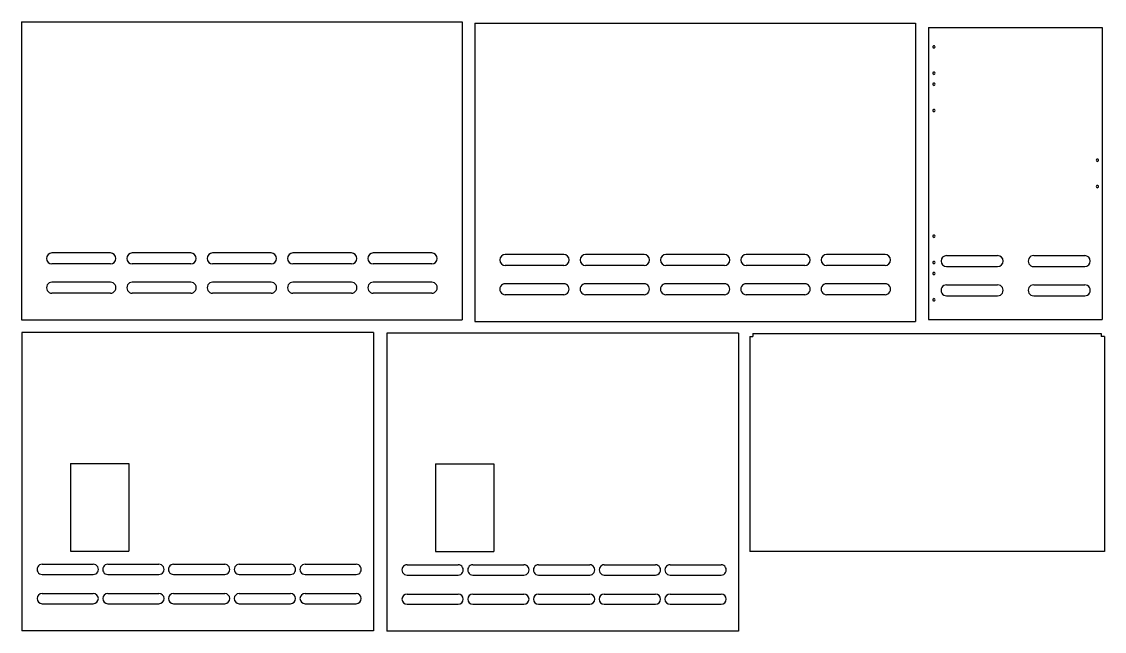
# Model space of a CAD drawing. Extents: x 12 to 3016, y 150 to 984.
# Drawn here: x 12 to 1495, y 150 to 984 of the extents above; entities that cross this region are included whole.
import ezdxf

# ---------------------------------------------------------------- set-up
doc = ezdxf.new("R2010")
doc.units = 0
doc.layers.add('Layer_1', color=7, linetype='CONTINUOUS')

msp = doc.modelspace()

# ---------------------------------------------------------------- linework, layer by layer
at = {"layer": 'Layer_1', "color": 7}
for points in [[(12.220233, 983.916208), (615.220247, 983.916208)], [(12.220233, 983.916208), (12.220233, 575.916209), (615.220247, 575.916209)], [(615.220247, 983.916208), (615.220247, 575.916209)], [(632.857133, 981.875008), (1235.857147, 981.875008)], [(632.857133, 981.875008), (632.857133, 573.875009), (1235.857147, 573.875009)], [(1235.857147, 981.875008), (1235.857147, 573.875009)], [(1254.034596, 976.163109), (1254.034596, 576.563105), (1491.584603, 576.563105)], [(1254.034596, 976.163109), (1491.584603, 976.163109)], [(1491.584603, 976.163109), (1491.584603, 576.563105)], [(133.720242, 667.416213), (53.720245, 667.416213)], [(243.720241, 667.416213), (163.720243, 667.416213)], [(353.720239, 667.416213), (273.720241, 667.416213)], [(463.720237, 667.416213), (383.720239, 667.416213)], [(573.720235, 667.416213), (493.720238, 667.416213)], [(133.720242, 652.416214), (53.720245, 652.416214)], [(243.720241, 652.416214), (163.720243, 652.416214)], [(353.720239, 652.416214), (273.720241, 652.416214)], [(463.720237, 652.416214), (383.720239, 652.416214)], [(573.720235, 652.416214), (493.720238, 652.416214)], [(754.357142, 665.375013), (674.357145, 665.375013)], [(864.357141, 665.375013), (784.357143, 665.375013)], [(974.357139, 665.375013), (894.357141, 665.375013)], [(1084.357137, 665.375013), (1004.357139, 665.375013)], [(1194.357135, 665.375013), (1114.357138, 665.375013)], [(1278.5221, 663.863113), (1348.522092, 663.863113)], [(1397.897098, 663.863113), (1467.897116, 663.863113)], [(754.357142, 650.375014), (674.357145, 650.375014)], [(864.357141, 650.375014), (784.357143, 650.375014)], [(974.357139, 650.375014), (894.357141, 650.375014)], [(1084.357137, 650.375014), (1004.357139, 650.375014)], [(1194.357135, 650.375014), (1114.357138, 650.375014)], [(1278.5221, 648.863114), (1348.522092, 648.863114)], [(1397.897098, 648.863114), (1467.897116, 648.863114)], [(133.720242, 627.416214), (53.720245, 627.416214)], [(243.720241, 627.416214), (163.720243, 627.416214)], [(353.720239, 627.416214), (273.720241, 627.416214)], [(463.720237, 627.416214), (383.720239, 627.416214)], [(573.720235, 627.416214), (493.720238, 627.416214)], [(754.357142, 625.375014), (674.357145, 625.375014)], [(864.357141, 625.375014), (784.357143, 625.375014)], [(974.357139, 625.375014), (894.357141, 625.375014)], [(1084.357137, 625.375014), (1004.357139, 625.375014)], [(1194.357135, 625.375014), (1114.357138, 625.375014)], [(1278.5221, 623.863114), (1348.522092, 623.863114)], [(1397.897098, 623.863114), (1467.897116, 623.863114)], [(133.720242, 612.416212), (53.720245, 612.416212)], [(243.720241, 612.416212), (163.720243, 612.416212)], [(353.720239, 612.416212), (273.720241, 612.416212)], [(463.720237, 612.416212), (383.720239, 612.416212)], [(573.720235, 612.416212), (493.720238, 612.416212)], [(754.357142, 610.375012), (674.357145, 610.375012)], [(864.357141, 610.375012), (784.357143, 610.375012)], [(974.357139, 610.375012), (894.357141, 610.375012)], [(1084.357137, 610.375012), (1004.357139, 610.375012)], [(1194.357135, 610.375012), (1114.357138, 610.375012)], [(1278.5221, 608.863112), (1348.522092, 608.863112)], [(1397.897098, 608.863112), (1467.897116, 608.863112)], [(493.994049, 558.541668), (12.494046, 558.541668), (12.494046, 150.541669)], [(493.994049, 558.541668), (493.994049, 150.541669)], [(993.678573, 557.785718), (512.17857, 557.785718), (512.17857, 149.785719)], [(993.678573, 557.785718), (993.678573, 149.785719)], [(1009.1072, 553.01428), (1013.3072, 553.01428)], [(1009.1072, 553.01428), (1009.1072, 259.214294)], [(1013.3072, 557.21428), (1490.407204, 557.21428)], [(1013.3072, 557.21428), (1013.3072, 553.01428)], [(1490.407204, 557.21428), (1490.407204, 553.01428)], [(1494.6072, 553.01428), (1490.407204, 553.01428)], [(1494.6072, 553.01428), (1494.6072, 259.214294)], [(78.994045, 379.541671), (158.994043, 379.541671), (158.994043, 259.541672)], [(78.994045, 379.541671), (78.994045, 259.541672)], [(578.678569, 378.785721), (658.678567, 378.785721), (658.678567, 258.785722)], [(578.678569, 378.785721), (578.678569, 258.785722)], [(78.994045, 259.541672), (158.994043, 259.541672)], [(578.678569, 258.785722), (658.678567, 258.785722)], [(1494.6072, 259.214294), (1009.1072, 259.214294)], [(40.244047, 241.541674), (110.244043, 241.541674)], [(130.244045, 241.541674), (200.244045, 241.541674)], [(220.244044, 241.541674), (290.244035, 241.541674)], [(310.244048, 241.541674), (380.24404, 241.541674)], [(400.244052, 241.541674), (470.244044, 241.541674)], [(539.928571, 240.785724), (609.928567, 240.785724)], [(629.928569, 240.785724), (699.928569, 240.785724)], [(719.928568, 240.785724), (789.92856, 240.785724)], [(809.928572, 240.785724), (879.928564, 240.785724)], [(899.928576, 240.785724), (969.928568, 240.785724)], [(40.244047, 227.541673), (110.244043, 227.541673)], [(130.244045, 227.541673), (200.244045, 227.541673)], [(220.244044, 227.541673), (290.244035, 227.541673)], [(310.244048, 227.541673), (380.24404, 227.541673)], [(400.244052, 227.541673), (470.244044, 227.541673)], [(539.928571, 226.785723), (609.928567, 226.785723)], [(629.928569, 226.785723), (699.928569, 226.785723)], [(719.928568, 226.785723), (789.92856, 226.785723)], [(809.928572, 226.785723), (879.928564, 226.785723)], [(899.928576, 226.785723), (969.928568, 226.785723)], [(40.244047, 201.541672), (110.244043, 201.541672)], [(130.244045, 201.541672), (200.244045, 201.541672)], [(220.244044, 201.541672), (290.244035, 201.541672)], [(310.244048, 201.541672), (380.24404, 201.541672)], [(400.244052, 201.541672), (470.244044, 201.541672)], [(539.928571, 200.785722), (609.928567, 200.785722)], [(629.928569, 200.785722), (699.928569, 200.785722)], [(719.928568, 200.785722), (789.92856, 200.785722)], [(809.928572, 200.785722), (879.928564, 200.785722)], [(899.928576, 200.785722), (969.928568, 200.785722)], [(40.244047, 187.541674), (110.244043, 187.541674)], [(130.244045, 187.541674), (200.244045, 187.541674)], [(220.244044, 187.541674), (290.244035, 187.541674)], [(310.244048, 187.541674), (380.24404, 187.541674)], [(400.244052, 187.541674), (470.244044, 187.541674)], [(539.928571, 186.785724), (609.928567, 186.785724)], [(629.928569, 186.785724), (699.928569, 186.785724)], [(719.928568, 186.785724), (789.92856, 186.785724)], [(809.928572, 186.785724), (879.928564, 186.785724)], [(899.928576, 186.785724), (969.928568, 186.785724)], [(493.994049, 150.541669), (12.494046, 150.541669)], [(993.678573, 149.785719), (512.17857, 149.785719)]]:
    msp.add_lwpolyline(points, dxfattribs=at)
for points in [[(1262.934597, 949.363109)], [(1262.934597, 913.36311)], [(1262.934597, 898.363109)], [(1262.934597, 862.36311)], [(1486.684604, 794.363112)], [(1486.684604, 758.36311)], [(1262.934597, 690.363112)], [(1262.934597, 654.363113)], [(1262.934597, 639.363112)], [(1262.934597, 603.363113)]]:
    msp.add_lwpolyline(points, close=True, dxfattribs=at)
for points in [[(1260.534595, 950.748751), (1260.039552, 950.462939), (1259.734594, 949.934735), (1259.734594, 949.363109)], [(1259.734594, 949.363109), (1259.734594, 948.791484), (1260.039552, 948.26328), (1260.534595, 947.977467)], [(1262.134596, 950.748751), (1261.639554, 951.034564), (1261.029637, 951.034564), (1260.534595, 950.748751)], [(1262.934597, 949.363109), (1262.934597, 949.934735), (1262.629638, 950.462939), (1262.134596, 950.748751)], [(1262.134596, 947.977467), (1262.629638, 948.26328), (1262.934597, 948.791484), (1262.934597, 949.363109)], [(1260.534595, 947.977467), (1261.029637, 947.691655), (1261.639554, 947.691655), (1262.134596, 947.977467)], [(1260.534595, 914.748752), (1260.039552, 914.46294), (1259.734594, 913.934736), (1259.734594, 913.36311)], [(1259.734594, 913.36311), (1259.734594, 912.791485), (1260.039552, 912.263281), (1260.534595, 911.977468)], [(1262.134596, 914.748752), (1261.639554, 915.034565), (1261.029637, 915.034565), (1260.534595, 914.748752)], [(1260.534595, 911.977468), (1261.029637, 911.691656), (1261.639554, 911.691656), (1262.134596, 911.977468)], [(1262.934597, 913.36311), (1262.934597, 913.934736), (1262.629638, 914.46294), (1262.134596, 914.748752)], [(1262.134596, 911.977468), (1262.629638, 912.263281), (1262.934597, 912.791485), (1262.934597, 913.36311)], [(1260.534595, 899.748751), (1260.039552, 899.462938), (1259.734594, 898.934734), (1259.734594, 898.363109)], [(1259.734594, 898.363109), (1259.734594, 897.791483), (1260.039552, 897.26328), (1260.534595, 896.977467)], [(1262.134596, 899.748751), (1261.639554, 900.034564), (1261.029637, 900.034564), (1260.534595, 899.748751)], [(1260.534595, 896.977467), (1261.029637, 896.691654), (1261.639554, 896.691654), (1262.134596, 896.977467)], [(1262.934597, 898.363109), (1262.934597, 898.934734), (1262.629638, 899.462938), (1262.134596, 899.748751)], [(1262.134596, 896.977467), (1262.629638, 897.26328), (1262.934597, 897.791483), (1262.934597, 898.363109)], [(1260.534595, 863.748752), (1260.039552, 863.462939), (1259.734594, 862.934735), (1259.734594, 862.36311)], [(1259.734594, 862.36311), (1259.734594, 861.791484), (1260.039552, 861.263281), (1260.534595, 860.977468)], [(1262.134596, 863.748752), (1261.639554, 864.034565), (1261.029637, 864.034565), (1260.534595, 863.748752)], [(1260.534595, 860.977468), (1261.029637, 860.691655), (1261.639554, 860.691655), (1262.134596, 860.977468)], [(1262.934597, 862.36311), (1262.934597, 862.934735), (1262.629638, 863.462939), (1262.134596, 863.748752)], [(1262.134596, 860.977468), (1262.629638, 861.263281), (1262.934597, 861.791484), (1262.934597, 862.36311)], [(1484.284604, 795.748753), (1483.789562, 795.46294), (1483.484604, 794.934737), (1483.484604, 794.363112)], [(1483.484604, 794.363112), (1483.484604, 793.791487), (1483.789562, 793.263283), (1484.284604, 792.977471)], [(1485.884604, 795.748753), (1485.389562, 796.034565), (1484.779646, 796.034565), (1484.284604, 795.748753)], [(1484.284604, 792.977471), (1484.779646, 792.691658), (1485.389562, 792.691658), (1485.884604, 792.977471)], [(1486.684604, 794.363112), (1486.684604, 794.934737), (1486.379646, 795.46294), (1485.884604, 795.748753)], [(1485.884604, 792.977471), (1486.379646, 793.263283), (1486.684604, 793.791487), (1486.684604, 794.363112)], [(1484.284604, 759.748751), (1483.789562, 759.462939), (1483.484604, 758.934735), (1483.484604, 758.36311)], [(1483.484604, 758.36311), (1483.484604, 757.791485), (1483.789562, 757.263282), (1484.284604, 756.977469)], [(1485.884604, 759.748751), (1485.389562, 760.034564), (1484.779646, 760.034564), (1484.284604, 759.748751)], [(1484.284604, 756.977469), (1484.779646, 756.691657), (1485.389562, 756.691657), (1485.884604, 756.977469)], [(1486.684604, 758.36311), (1486.684604, 758.934735), (1486.379646, 759.462939), (1485.884604, 759.748751)], [(1485.884604, 756.977469), (1486.379646, 757.263282), (1486.684604, 757.791485), (1486.684604, 758.36311)], [(1260.534595, 691.748754), (1260.039552, 691.462941), (1259.734594, 690.934738), (1259.734594, 690.363112)], [(1259.734594, 690.363112), (1259.734594, 689.791487), (1260.039552, 689.263283), (1260.534595, 688.97747)], [(1262.134596, 691.748754), (1261.639554, 692.034567), (1261.029637, 692.034567), (1260.534595, 691.748754)], [(1260.534595, 688.97747), (1261.029637, 688.691657), (1261.639554, 688.691657), (1262.134596, 688.97747)], [(1262.934597, 690.363112), (1262.934597, 690.934738), (1262.629638, 691.462941), (1262.134596, 691.748754)], [(1262.134596, 688.97747), (1262.629638, 689.263283), (1262.934597, 689.791487), (1262.934597, 690.363112)], [(53.720245, 667.416213), (49.57921, 667.414657), (46.223062, 664.057248), (46.223062, 659.916213)], [(141.217425, 659.916213), (141.217425, 664.057248), (137.861278, 667.414657), (133.720242, 667.416213)], [(163.720243, 667.416213), (159.579208, 667.414657), (156.22306, 664.057248), (156.22306, 659.916213)], [(251.217423, 659.916213), (251.217423, 664.057248), (247.861276, 667.414657), (243.720241, 667.416213)], [(273.720241, 667.416213), (269.579206, 667.414657), (266.223059, 664.057248), (266.223059, 659.916213)], [(361.217422, 659.916213), (361.217422, 664.057248), (357.861274, 667.414657), (353.720239, 667.416213)], [(383.720239, 667.416213), (379.579204, 667.414657), (376.223057, 664.057248), (376.223057, 659.916213)], [(471.21742, 659.916213), (471.21742, 664.057248), (467.861272, 667.414657), (463.720237, 667.416213)], [(493.720238, 667.416213), (489.579202, 667.414657), (486.223055, 664.057248), (486.223055, 659.916213)], [(581.217418, 659.916213), (581.217418, 664.057248), (577.86127, 667.414657), (573.720235, 667.416213)], [(46.223062, 659.916213), (46.223062, 655.775178), (49.57921, 652.417769), (53.720245, 652.416214)], [(133.720242, 652.416214), (137.861278, 652.417769), (141.217425, 655.775178), (141.217425, 659.916213)], [(156.22306, 659.916213), (156.22306, 655.775178), (159.579208, 652.417769), (163.720243, 652.416214)], [(243.720241, 652.416214), (247.861276, 652.417769), (251.217423, 655.775178), (251.217423, 659.916213)], [(266.223059, 659.916213), (266.223059, 655.775178), (269.579206, 652.417769), (273.720241, 652.416214)], [(353.720239, 652.416214), (357.861274, 652.417769), (361.217422, 655.775178), (361.217422, 659.916213)], [(376.223057, 659.916213), (376.223057, 655.775178), (379.579204, 652.417769), (383.720239, 652.416214)], [(463.720237, 652.416214), (467.861272, 652.417769), (471.21742, 655.775178), (471.21742, 659.916213)], [(486.223055, 659.916213), (486.223055, 655.775178), (489.579202, 652.417769), (493.720238, 652.416214)], [(573.720235, 652.416214), (577.86127, 652.417769), (581.217418, 655.775178), (581.217418, 659.916213)], [(674.357145, 665.375013), (670.21611, 665.373457), (666.859962, 662.016048), (666.859962, 657.875013)], [(666.859962, 657.875013), (666.859962, 653.733978), (670.21611, 650.376569), (674.357145, 650.375014)], [(761.854325, 657.875013), (761.854325, 662.016048), (758.498178, 665.373457), (754.357142, 665.375013)], [(754.357142, 650.375014), (758.498178, 650.376569), (761.854325, 653.733978), (761.854325, 657.875013)], [(784.357143, 665.375013), (780.216108, 665.373457), (776.85996, 662.016048), (776.85996, 657.875013)], [(776.85996, 657.875013), (776.85996, 653.733978), (780.216108, 650.376569), (784.357143, 650.375014)], [(871.854323, 657.875013), (871.854323, 662.016048), (868.498176, 665.373457), (864.357141, 665.375013)], [(864.357141, 650.375014), (868.498176, 650.376569), (871.854323, 653.733978), (871.854323, 657.875013)], [(894.357141, 665.375013), (890.216106, 665.373457), (886.859959, 662.016048), (886.859959, 657.875013)], [(886.859959, 657.875013), (886.859959, 653.733978), (890.216106, 650.376569), (894.357141, 650.375014)], [(981.854322, 657.875013), (981.854322, 662.016048), (978.498174, 665.373457), (974.357139, 665.375013)], [(974.357139, 650.375014), (978.498174, 650.376569), (981.854322, 653.733978), (981.854322, 657.875013)], [(1004.357139, 665.375013), (1000.216104, 665.373457), (996.859957, 662.016048), (996.859957, 657.875013)], [(996.859957, 657.875013), (996.859957, 653.733978), (1000.216104, 650.376569), (1004.357139, 650.375014)], [(1091.85432, 657.875013), (1091.85432, 662.016048), (1088.498172, 665.373457), (1084.357137, 665.375013)], [(1084.357137, 650.375014), (1088.498172, 650.376569), (1091.85432, 653.733978), (1091.85432, 657.875013)], [(1114.357138, 665.375013), (1110.216102, 665.373457), (1106.859955, 662.016048), (1106.859955, 657.875013)], [(1106.859955, 657.875013), (1106.859955, 653.733978), (1110.216102, 650.376569), (1114.357138, 650.375014)], [(1201.854318, 657.875013), (1201.854318, 662.016048), (1198.49817, 665.373457), (1194.357135, 665.375013)], [(1194.357135, 650.375014), (1198.49817, 650.376569), (1201.854318, 653.733978), (1201.854318, 657.875013)], [(1260.534595, 655.748755), (1260.039552, 655.462942), (1259.734594, 654.934739), (1259.734594, 654.363113)], [(1259.734594, 654.363113), (1259.734594, 653.791488), (1260.039552, 653.263284), (1260.534595, 652.977471)], [(1262.134596, 655.748755), (1261.639554, 656.034568), (1261.029637, 656.034568), (1260.534595, 655.748755)], [(1260.534595, 652.977471), (1261.029637, 652.691658), (1261.639554, 652.691658), (1262.134596, 652.977471)], [(1262.934597, 654.363113), (1262.934597, 654.934739), (1262.629638, 655.462942), (1262.134596, 655.748755)], [(1262.134596, 652.977471), (1262.629638, 653.263284), (1262.934597, 653.791488), (1262.934597, 654.363113)], [(1278.5221, 663.863113), (1274.381065, 663.861557), (1271.024918, 660.504148), (1271.024918, 656.363113)], [(1271.024918, 656.363113), (1271.024918, 652.222078), (1274.381065, 648.864669), (1278.5221, 648.863114)], [(1356.019274, 656.363113), (1356.019274, 660.504148), (1352.663127, 663.861557), (1348.522092, 663.863113)], [(1348.522092, 648.863114), (1352.663127, 648.864669), (1356.019274, 652.222078), (1356.019274, 656.363113)], [(1391.39956, 660.113926), (1390.059188, 657.793005), (1390.059188, 654.933221), (1391.39956, 652.6123)], [(1397.897098, 663.863113), (1395.216936, 663.864119), (1392.739932, 662.434848), (1391.39956, 660.113926)], [(1391.39956, 652.6123), (1392.739932, 650.291378), (1395.216936, 648.862107), (1397.897098, 648.863114)], [(1475.394299, 656.363113), (1475.394299, 660.504148), (1472.038151, 663.861557), (1467.897116, 663.863113)], [(1467.897116, 648.863114), (1472.038151, 648.864669), (1475.394299, 652.222078), (1475.394299, 656.363113)], [(1260.534595, 640.748754), (1260.039552, 640.462941), (1259.734594, 639.934737), (1259.734594, 639.363112)], [(1259.734594, 639.363112), (1259.734594, 638.791486), (1260.039552, 638.263282), (1260.534595, 637.97747)], [(1262.134596, 640.748754), (1261.639554, 641.034566), (1261.029637, 641.034566), (1260.534595, 640.748754)], [(1260.534595, 637.97747), (1261.029637, 637.691657), (1261.639554, 637.691657), (1262.134596, 637.97747)], [(1262.934597, 639.363112), (1262.934597, 639.934737), (1262.629638, 640.462941), (1262.134596, 640.748754)], [(1262.134596, 637.97747), (1262.629638, 638.263282), (1262.934597, 638.791486), (1262.934597, 639.363112)], [(47.225053, 623.666213), (45.885307, 621.345705), (45.885307, 618.486721), (47.225053, 616.166212)], [(53.720245, 627.416214), (51.040752, 627.416214), (48.5648, 625.986722), (47.225053, 623.666213)], [(140.215434, 623.666213), (138.875688, 625.986722), (136.399735, 627.416214), (133.720242, 627.416214)], [(140.215434, 616.166212), (141.55518, 618.486721), (141.55518, 621.345705), (140.215434, 623.666213)], [(157.225052, 623.666213), (155.885306, 621.345705), (155.885306, 618.486721), (157.225052, 616.166212)], [(163.720243, 627.416214), (161.040751, 627.416214), (158.564798, 625.986722), (157.225052, 623.666213)], [(250.215432, 623.666213), (248.875686, 625.986722), (246.399733, 627.416214), (243.720241, 627.416214)], [(250.215432, 616.166212), (251.555178, 618.486721), (251.555178, 621.345705), (250.215432, 623.666213)], [(267.22505, 623.666213), (265.885304, 621.345705), (265.885304, 618.486721), (267.22505, 616.166212)], [(273.720241, 627.416214), (271.040749, 627.416214), (268.564796, 625.986722), (267.22505, 623.666213)], [(360.21543, 623.666213), (358.875684, 625.986722), (356.399731, 627.416214), (353.720239, 627.416214)], [(360.21543, 616.166212), (361.555176, 618.486721), (361.555176, 621.345705), (360.21543, 623.666213)], [(377.225048, 623.666213), (375.885302, 621.345705), (375.885302, 618.486721), (377.225048, 616.166212)], [(383.720239, 627.416214), (381.040747, 627.416214), (378.564794, 625.986722), (377.225048, 623.666213)], [(470.215428, 623.666213), (468.875682, 625.986722), (466.399729, 627.416214), (463.720237, 627.416214)], [(470.215428, 616.166212), (471.555174, 618.486721), (471.555174, 621.345705), (470.215428, 623.666213)], [(487.225046, 623.666213), (485.8853, 621.345705), (485.8853, 618.486721), (487.225046, 616.166212)], [(493.720238, 627.416214), (491.040745, 627.416214), (488.564792, 625.986722), (487.225046, 623.666213)], [(580.215427, 623.666213), (578.87568, 625.986722), (576.399728, 627.416214), (573.720235, 627.416214)], [(580.215427, 616.166212), (581.555173, 618.486721), (581.555173, 621.345705), (580.215427, 623.666213)], [(674.357145, 625.375014), (671.677653, 625.375014), (669.2017, 623.945522), (667.861954, 621.625013)], [(760.852334, 621.625013), (759.512588, 623.945522), (757.036635, 625.375014), (754.357142, 625.375014)], [(784.357143, 625.375014), (781.677651, 625.375014), (779.201698, 623.945522), (777.861952, 621.625013)], [(870.852332, 621.625013), (869.512586, 623.945522), (867.036633, 625.375014), (864.357141, 625.375014)], [(894.357141, 625.375014), (891.677649, 625.375014), (889.201696, 623.945522), (887.86195, 621.625013)], [(980.85233, 621.625013), (979.512584, 623.945522), (977.036631, 625.375014), (974.357139, 625.375014)], [(1004.357139, 625.375014), (1001.677647, 625.375014), (999.201694, 623.945522), (997.861948, 621.625013)], [(1090.852328, 621.625013), (1089.512582, 623.945522), (1087.036629, 625.375014), (1084.357137, 625.375014)], [(1114.357138, 625.375014), (1111.677645, 625.375014), (1109.201692, 623.945522), (1107.861946, 621.625013)], [(1200.852327, 621.625013), (1199.51258, 623.945522), (1197.036628, 625.375014), (1194.357135, 625.375014)], [(1278.5221, 623.863114), (1275.842608, 623.863114), (1273.366655, 622.433622), (1272.026909, 620.113113)], [(1355.017283, 620.113113), (1353.677537, 622.433622), (1351.201584, 623.863114), (1348.522092, 623.863114)], [(1397.897098, 623.863114), (1395.217606, 623.863114), (1392.741653, 622.433622), (1391.401907, 620.113113)], [(1474.392307, 620.113113), (1473.052561, 622.433622), (1470.576608, 623.863114), (1467.897116, 623.863114)], [(47.225053, 616.166212), (48.5648, 613.845704), (51.040752, 612.416212), (53.720245, 612.416212)], [(133.720242, 612.416212), (136.399735, 612.416212), (138.875688, 613.845704), (140.215434, 616.166212)], [(157.225052, 616.166212), (158.564798, 613.845704), (161.040751, 612.416212), (163.720243, 612.416212)], [(243.720241, 612.416212), (246.399733, 612.416212), (248.875686, 613.845704), (250.215432, 616.166212)], [(267.22505, 616.166212), (268.564796, 613.845704), (271.040749, 612.416212), (273.720241, 612.416212)], [(353.720239, 612.416212), (356.399731, 612.416212), (358.875684, 613.845704), (360.21543, 616.166212)], [(377.225048, 616.166212), (378.564794, 613.845704), (381.040747, 612.416212), (383.720239, 612.416212)], [(463.720237, 612.416212), (466.399729, 612.416212), (468.875682, 613.845704), (470.215428, 616.166212)], [(487.225046, 616.166212), (488.564792, 613.845704), (491.040745, 612.416212), (493.720238, 612.416212)], [(573.720235, 612.416212), (576.399728, 612.416212), (578.87568, 613.845704), (580.215427, 616.166212)], [(667.861954, 621.625013), (666.522207, 619.304505), (666.522207, 616.445521), (667.861954, 614.125012)], [(667.861954, 614.125012), (669.2017, 611.804504), (671.677653, 610.375012), (674.357145, 610.375012)], [(754.357142, 610.375012), (757.036635, 610.375012), (759.512588, 611.804504), (760.852334, 614.125012)], [(760.852334, 614.125012), (762.19208, 616.445521), (762.19208, 619.304505), (760.852334, 621.625013)], [(777.861952, 621.625013), (776.522206, 619.304505), (776.522206, 616.445521), (777.861952, 614.125012)], [(777.861952, 614.125012), (779.201698, 611.804504), (781.677651, 610.375012), (784.357143, 610.375012)], [(864.357141, 610.375012), (867.036633, 610.375012), (869.512586, 611.804504), (870.852332, 614.125012)], [(870.852332, 614.125012), (872.192078, 616.445521), (872.192078, 619.304505), (870.852332, 621.625013)], [(887.86195, 621.625013), (886.522204, 619.304505), (886.522204, 616.445521), (887.86195, 614.125012)], [(887.86195, 614.125012), (889.201696, 611.804504), (891.677649, 610.375012), (894.357141, 610.375012)], [(974.357139, 610.375012), (977.036631, 610.375012), (979.512584, 611.804504), (980.85233, 614.125012)], [(980.85233, 614.125012), (982.192076, 616.445521), (982.192076, 619.304505), (980.85233, 621.625013)], [(997.861948, 621.625013), (996.522202, 619.304505), (996.522202, 616.445521), (997.861948, 614.125012)], [(997.861948, 614.125012), (999.201694, 611.804504), (1001.677647, 610.375012), (1004.357139, 610.375012)], [(1084.357137, 610.375012), (1087.036629, 610.375012), (1089.512582, 611.804504), (1090.852328, 614.125012)], [(1090.852328, 614.125012), (1092.192074, 616.445521), (1092.192074, 619.304505), (1090.852328, 621.625013)], [(1107.861946, 621.625013), (1106.5222, 619.304505), (1106.5222, 616.445521), (1107.861946, 614.125012)], [(1107.861946, 614.125012), (1109.201692, 611.804504), (1111.677645, 610.375012), (1114.357138, 610.375012)], [(1194.357135, 610.375012), (1197.036628, 610.375012), (1199.51258, 611.804504), (1200.852327, 614.125012)], [(1200.852327, 614.125012), (1202.192073, 616.445521), (1202.192073, 619.304505), (1200.852327, 621.625013)], [(1272.026909, 620.113113), (1270.687163, 617.792605), (1270.687163, 614.933621), (1272.026909, 612.613112)], [(1272.026909, 612.613112), (1273.366655, 610.292604), (1275.842608, 608.863112), (1278.5221, 608.863112)], [(1348.522092, 608.863112), (1351.201584, 608.863112), (1353.677537, 610.292604), (1355.017283, 612.613112)], [(1355.017283, 612.613112), (1356.357029, 614.933621), (1356.357029, 617.792605), (1355.017283, 620.113113)], [(1391.401907, 620.113113), (1390.062161, 617.792605), (1390.062161, 614.933621), (1391.401907, 612.613112)], [(1391.401907, 612.613112), (1392.741653, 610.292604), (1395.217606, 608.863112), (1397.897098, 608.863112)], [(1467.897116, 608.863112), (1470.576608, 608.863112), (1473.052561, 610.292604), (1474.392307, 612.613112)], [(1474.392307, 612.613112), (1475.732053, 614.933621), (1475.732053, 617.792605), (1474.392307, 620.113113)], [(1260.534595, 604.748755), (1260.039552, 604.462942), (1259.734594, 603.934738), (1259.734594, 603.363113)], [(1259.734594, 603.363113), (1259.734594, 602.791487), (1260.039552, 602.263283), (1260.534595, 601.977471)], [(1262.134596, 604.748755), (1261.639554, 605.034567), (1261.029637, 605.034567), (1260.534595, 604.748755)], [(1260.534595, 601.977471), (1261.029637, 601.691658), (1261.639554, 601.691658), (1262.134596, 601.977471)], [(1262.934597, 603.363113), (1262.934597, 603.934738), (1262.629638, 604.462942), (1262.134596, 604.748755)], [(1262.134596, 601.977471), (1262.629638, 602.263283), (1262.934597, 602.791487), (1262.934597, 603.363113)], [(34.181868, 238.041673), (32.931439, 235.875866), (32.931439, 233.207481), (34.181868, 231.041673)], [(40.244047, 241.541674), (37.743187, 241.541674), (35.432298, 240.207481), (34.181868, 238.041673)], [(116.306221, 238.041673), (115.055792, 240.207481), (112.744903, 241.541674), (110.244043, 241.541674)], [(116.306221, 231.041673), (117.556651, 233.207481), (117.556651, 235.875866), (116.306221, 238.041673)], [(124.181867, 238.041673), (122.931437, 235.875866), (122.931437, 233.207481), (124.181867, 231.041673)], [(130.244045, 241.541674), (127.743186, 241.541674), (125.432297, 240.207481), (124.181867, 238.041673)], [(206.306223, 238.041673), (205.055793, 240.207481), (202.744904, 241.541674), (200.244045, 241.541674)], [(206.306223, 231.041673), (207.556653, 233.207481), (207.556653, 235.875866), (206.306223, 238.041673)], [(214.181866, 238.041673), (212.931436, 235.875866), (212.931436, 233.207481), (214.181866, 231.041673)], [(220.244044, 241.541674), (217.743185, 241.541674), (215.432295, 240.207481), (214.181866, 238.041673)], [(296.306214, 238.041673), (295.055784, 240.207481), (292.744895, 241.541674), (290.244035, 241.541674)], [(296.306214, 231.041673), (297.556643, 233.207481), (297.556643, 235.875866), (296.306214, 238.041673)], [(304.18187, 238.041673), (302.93144, 235.875866), (302.93144, 233.207481), (304.18187, 231.041673)], [(310.244048, 241.541674), (307.743189, 241.541674), (305.4323, 240.207481), (304.18187, 238.041673)], [(386.306218, 238.041673), (385.055788, 240.207481), (382.744899, 241.541674), (380.24404, 241.541674)], [(386.306218, 231.041673), (387.556647, 233.207481), (387.556647, 235.875866), (386.306218, 238.041673)], [(394.181874, 238.041673), (392.931444, 235.875866), (392.931444, 233.207481), (394.181874, 231.041673)], [(400.244052, 241.541674), (397.743193, 241.541674), (395.432304, 240.207481), (394.181874, 238.041673)], [(476.306222, 238.041673), (475.055792, 240.207481), (472.744903, 241.541674), (470.244044, 241.541674)], [(476.306222, 231.041673), (477.556652, 233.207481), (477.556652, 235.875866), (476.306222, 238.041673)], [(533.866392, 237.285723), (532.615963, 235.119916), (532.615963, 232.451531), (533.866392, 230.285723)], [(539.928571, 240.785724), (537.427711, 240.785724), (535.116822, 239.451531), (533.866392, 237.285723)], [(615.990746, 237.285723), (614.740316, 239.451531), (612.429427, 240.785724), (609.928567, 240.785724)], [(615.990746, 230.285723), (617.241175, 232.451531), (617.241175, 235.119916), (615.990746, 237.285723)], [(623.866391, 237.285723), (622.615962, 235.119916), (622.615962, 232.451531), (623.866391, 230.285723)], [(629.928569, 240.785724), (627.42771, 240.785724), (625.116821, 239.451531), (623.866391, 237.285723)], [(705.990747, 237.285723), (704.740317, 239.451531), (702.429428, 240.785724), (699.928569, 240.785724)], [(705.990747, 230.285723), (707.241177, 232.451531), (707.241177, 235.119916), (705.990747, 237.285723)], [(713.86639, 237.285723), (712.61596, 235.119916), (712.61596, 232.451531), (713.86639, 230.285723)], [(719.928568, 240.785724), (717.427709, 240.785724), (715.11682, 239.451531), (713.86639, 237.285723)], [(795.990738, 237.285723), (794.740308, 239.451531), (792.429419, 240.785724), (789.92856, 240.785724)], [(795.990738, 230.285723), (797.241167, 232.451531), (797.241167, 235.119916), (795.990738, 237.285723)], [(803.866394, 237.285723), (802.615964, 235.119916), (802.615964, 232.451531), (803.866394, 230.285723)], [(809.928572, 240.785724), (807.427713, 240.785724), (805.116824, 239.451531), (803.866394, 237.285723)], [(885.990742, 237.285723), (884.740312, 239.451531), (882.429423, 240.785724), (879.928564, 240.785724)], [(885.990742, 230.285723), (887.241172, 232.451531), (887.241172, 235.119916), (885.990742, 237.285723)], [(893.866398, 237.285723), (892.615968, 235.119916), (892.615968, 232.451531), (893.866398, 230.285723)], [(899.928576, 240.785724), (897.427717, 240.785724), (895.116828, 239.451531), (893.866398, 237.285723)], [(975.990746, 237.285723), (974.740316, 239.451531), (972.429427, 240.785724), (969.928568, 240.785724)], [(975.990746, 230.285723), (977.241176, 232.451531), (977.241176, 235.119916), (975.990746, 237.285723)], [(34.181868, 231.041673), (35.432298, 228.875865), (37.743187, 227.541673), (40.244047, 227.541673)], [(110.244043, 227.541673), (112.744903, 227.541673), (115.055792, 228.875865), (116.306221, 231.041673)], [(124.181867, 231.041673), (125.432297, 228.875865), (127.743186, 227.541673), (130.244045, 227.541673)], [(200.244045, 227.541673), (202.744904, 227.541673), (205.055793, 228.875865), (206.306223, 231.041673)], [(214.181866, 231.041673), (215.432295, 228.875865), (217.743185, 227.541673), (220.244044, 227.541673)], [(290.244035, 227.541673), (292.744895, 227.541673), (295.055784, 228.875865), (296.306214, 231.041673)], [(304.18187, 231.041673), (305.4323, 228.875865), (307.743189, 227.541673), (310.244048, 227.541673)], [(380.24404, 227.541673), (382.744899, 227.541673), (385.055788, 228.875865), (386.306218, 231.041673)], [(394.181874, 231.041673), (395.432304, 228.875865), (397.743193, 227.541673), (400.244052, 227.541673)], [(470.244044, 227.541673), (472.744903, 227.541673), (475.055792, 228.875865), (476.306222, 231.041673)], [(533.866392, 230.285723), (535.116822, 228.119915), (537.427711, 226.785723), (539.928571, 226.785723)], [(609.928567, 226.785723), (612.429427, 226.785723), (614.740316, 228.119915), (615.990746, 230.285723)], [(623.866391, 230.285723), (625.116821, 228.119915), (627.42771, 226.785723), (629.928569, 226.785723)], [(699.928569, 226.785723), (702.429428, 226.785723), (704.740317, 228.119915), (705.990747, 230.285723)], [(713.86639, 230.285723), (715.11682, 228.119915), (717.427709, 226.785723), (719.928568, 226.785723)], [(789.92856, 226.785723), (792.429419, 226.785723), (794.740308, 228.119915), (795.990738, 230.285723)], [(803.866394, 230.285723), (805.116824, 228.119915), (807.427713, 226.785723), (809.928572, 226.785723)], [(879.928564, 226.785723), (882.429423, 226.785723), (884.740312, 228.119915), (885.990742, 230.285723)], [(893.866398, 230.285723), (895.116828, 228.119915), (897.427717, 226.785723), (899.928576, 226.785723)], [(969.928568, 226.785723), (972.429427, 226.785723), (974.740316, 228.119915), (975.990746, 230.285723)], [(40.244047, 201.541672), (36.379355, 201.539832), (33.24738, 198.406364), (33.24738, 194.541673)], [(33.24738, 194.541673), (33.24738, 190.676981), (36.379355, 187.543514), (40.244047, 187.541674)], [(117.24071, 194.541673), (117.24071, 198.406364), (114.108734, 201.539832), (110.244043, 201.541672)], [(110.244043, 187.541674), (114.108734, 187.543514), (117.24071, 190.676981), (117.24071, 194.541673)], [(130.244045, 201.541672), (126.379354, 201.539832), (123.247379, 198.406364), (123.247379, 194.541673)], [(123.247379, 194.541673), (123.247379, 190.676981), (126.379354, 187.543514), (130.244045, 187.541674)], [(207.240711, 194.541673), (207.240711, 198.406364), (204.108736, 201.539832), (200.244045, 201.541672)], [(200.244045, 187.541674), (204.108736, 187.543514), (207.240711, 190.676981), (207.240711, 194.541673)], [(220.244044, 201.541672), (216.379353, 201.539832), (213.247378, 198.406364), (213.247378, 194.541673)], [(213.247378, 194.541673), (213.247378, 190.676981), (216.379353, 187.543514), (220.244044, 187.541674)], [(297.240702, 194.541673), (297.240702, 198.406364), (294.108726, 201.539832), (290.244035, 201.541672)], [(290.244035, 187.541674), (294.108726, 187.543514), (297.240702, 190.676981), (297.240702, 194.541673)], [(310.244048, 201.541672), (306.379357, 201.539832), (303.247382, 198.406364), (303.247382, 194.541673)], [(303.247382, 194.541673), (303.247382, 190.676981), (306.379357, 187.543514), (310.244048, 187.541674)], [(387.240706, 194.541673), (387.240706, 198.406364), (384.108731, 201.539832), (380.24404, 201.541672)], [(380.24404, 187.541674), (384.108731, 187.543514), (387.240706, 190.676981), (387.240706, 194.541673)], [(400.244052, 201.541672), (396.379361, 201.539832), (393.247386, 198.406364), (393.247386, 194.541673)], [(393.247386, 194.541673), (393.247386, 190.676981), (396.379361, 187.543514), (400.244052, 187.541674)], [(477.24071, 194.541673), (477.24071, 198.406364), (474.108735, 201.539832), (470.244044, 201.541672)], [(470.244044, 187.541674), (474.108735, 187.543514), (477.24071, 190.676981), (477.24071, 194.541673)], [(539.928571, 200.785722), (536.06388, 200.783882), (532.931904, 197.650414), (532.931904, 193.785723)], [(532.931904, 193.785723), (532.931904, 189.921031), (536.06388, 186.787564), (539.928571, 186.785724)], [(616.925234, 193.785723), (616.925234, 197.650414), (613.793258, 200.783882), (609.928567, 200.785722)], [(609.928567, 186.785724), (613.793258, 186.787564), (616.925234, 189.921031), (616.925234, 193.785723)], [(629.928569, 200.785722), (626.063878, 200.783882), (622.931903, 197.650414), (622.931903, 193.785723)], [(622.931903, 193.785723), (622.931903, 189.921031), (626.063878, 186.787564), (629.928569, 186.785724)], [(706.925235, 193.785723), (706.925235, 197.650414), (703.79326, 200.783882), (699.928569, 200.785722)], [(699.928569, 186.785724), (703.79326, 186.787564), (706.925235, 189.921031), (706.925235, 193.785723)], [(719.928568, 200.785722), (716.063877, 200.783882), (712.931902, 197.650414), (712.931902, 193.785723)], [(712.931902, 193.785723), (712.931902, 189.921031), (716.063877, 186.787564), (719.928568, 186.785724)], [(796.925226, 193.785723), (796.925226, 197.650414), (793.793251, 200.783882), (789.92856, 200.785722)], [(789.92856, 186.785724), (793.793251, 186.787564), (796.925226, 189.921031), (796.925226, 193.785723)], [(809.928572, 200.785722), (806.063881, 200.783882), (802.931906, 197.650414), (802.931906, 193.785723)], [(802.931906, 193.785723), (802.931906, 189.921031), (806.063881, 186.787564), (809.928572, 186.785724)], [(886.92523, 193.785723), (886.92523, 197.650414), (883.793255, 200.783882), (879.928564, 200.785722)], [(879.928564, 186.785724), (883.793255, 186.787564), (886.92523, 189.921031), (886.92523, 193.785723)], [(899.928576, 200.785722), (896.063885, 200.783882), (892.93191, 197.650414), (892.93191, 193.785723)], [(892.93191, 193.785723), (892.93191, 189.921031), (896.063885, 186.787564), (899.928576, 186.785724)], [(976.925234, 193.785723), (976.925234, 197.650414), (973.793259, 200.783882), (969.928568, 200.785722)], [(969.928568, 186.785724), (973.793259, 186.787564), (976.925234, 189.921031), (976.925234, 193.785723)]]:
    msp.add_open_spline(points, degree=3, dxfattribs=at)

doc.saveas('drawing.dxf')
